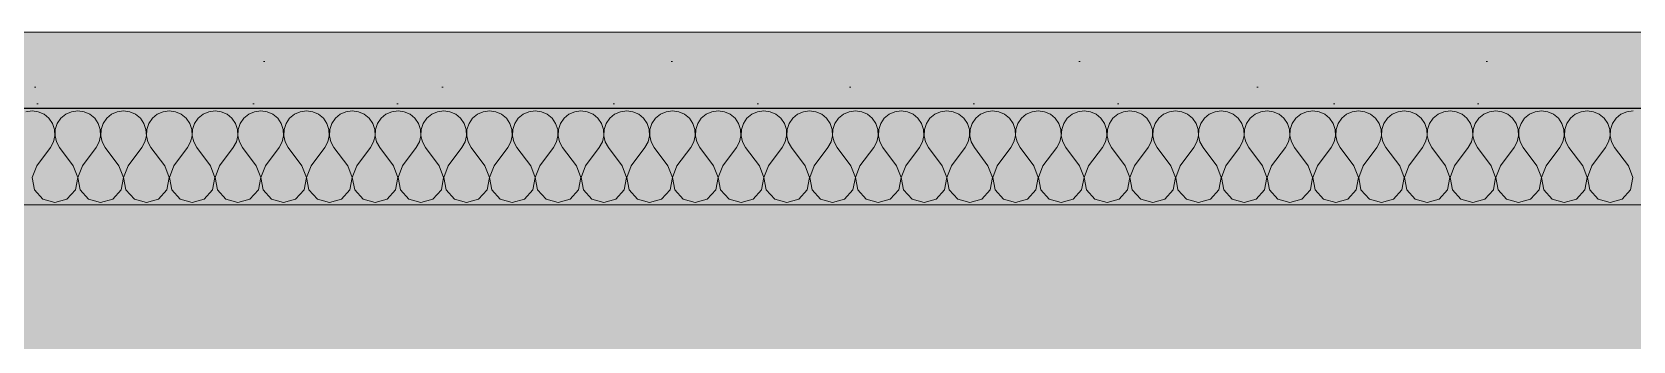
# Model space of a CAD drawing. Header units: millimetres. Extents: x -46169 to 153589, y -86316 to 18123.
# Drawn here: x 106520 to 108187, y -83241 to -82920 of the extents above; entities that cross this region are included whole.
import ezdxf

# ---------------------------------------------------------------- set-up
doc = ezdxf.new("R2010")
doc.units = ezdxf.units.MM
doc.header["$MEASUREMENT"] = 0
doc.linetypes.add('Dashed', pattern=[2822.222233, 1411.111116, -1411.111116])
doc.linetypes.add('Wipeout_Contour', pattern=[1000, 0, -1000])
for name, color, linetype, lineweight, true_color in [('0_Pen_No__105', 7, 'Continuous', 15, 0xa6a6a6), ('New_A-20-M_Floor_Slab_Pen_No__107', 7, 'Continuous', 15, 0xa6a6a6), ('New_A-20-M_Floor_Slab_Pen_No__109', 7, 'Continuous', 15, 0xa6a6a6), ('New_A-20-M_Floor_Slab_Pen_No__162', 7, 'Continuous', 0, 0xe47200)]:
    doc.layers.add(name, color=color, linetype=linetype, lineweight=lineweight, true_color=true_color)
for name, color, linetype, lineweight in [('A-95-P_Drawing_Pen_No__1', 7, 'Continuous', 13), ('A-95-P_Drawing_Pen_No__84', 8, 'Continuous', 20), ('New_A-20-M_Floor_Slab_Pen_No__1', 7, 'Continuous', 13)]:
    doc.layers.add(name, color=color, linetype=linetype, lineweight=lineweight)
doc.layers.add('New_A-20-M_Floor_Slab', color=7, linetype='Continuous')

# ---------------------------------------------------------------- blocks, each defined once
blk = doc.blocks.new('*X27', base_point=(95125.2, -82919.8))
at = {"layer": 'New_A-20-M_Floor_Slab_Pen_No__107', "linetype": 'Continuous'}
for p, q in [((106520, -83001.6), (106513.5, -83002.5)), ((106526.5, -83002.5), (106520, -83001.6)), ((106567.6, -83001.6), (106561.1, -83002.5)), ((106574.1, -83002.5), (106567.6, -83001.6)), ((106615.2, -83001.6), (106608.7, -83002.5)), ((106621.8, -83002.5), (106615.2, -83001.6)), ((106662.9, -83001.6), (106656.4, -83002.5)), ((106669.4, -83002.5), (106662.9, -83001.6)), ((106710.5, -83001.6), (106704, -83002.5)), ((106717, -83002.5), (106710.5, -83001.6)), ((106758.1, -83001.6), (106751.6, -83002.5)), ((106764.6, -83002.5), (106758.1, -83001.6)), ((106805.7, -83001.6), (106799.2, -83002.5)), ((106812.2, -83002.5), (106805.7, -83001.6)), ((106853.3, -83001.6), (106846.8, -83002.5)), ((106859.8, -83002.5), (106853.3, -83001.6)), ((106901, -83001.6), (106894.5, -83002.5)), ((106907.5, -83002.5), (106901, -83001.6)), ((106948.6, -83001.6), (106942.1, -83002.5)), ((106955.1, -83002.5), (106948.6, -83001.6)), ((106996.2, -83001.6), (106989.7, -83002.5)), ((107002.7, -83002.5), (106996.2, -83001.6)), ((107043.8, -83001.6), (107037.3, -83002.5)), ((107050.3, -83002.5), (107043.8, -83001.6)), ((107091.4, -83001.6), (107084.9, -83002.5)), ((107097.9, -83002.5), (107091.4, -83001.6)), ((107139.1, -83001.6), (107132.6, -83002.5)), ((107145.6, -83002.5), (107139.1, -83001.6)), ((107186.7, -83001.6), (107180.2, -83002.5)), ((107193.2, -83002.5), (107186.7, -83001.6)), ((107234.3, -83001.6), (107227.8, -83002.5)), ((107240.8, -83002.5), (107234.3, -83001.6)), ((107281.9, -83001.6), (107275.4, -83002.5)), ((107288.4, -83002.5), (107281.9, -83001.6)), ((107329.5, -83001.6), (107323, -83002.5)), ((107336, -83002.5), (107329.5, -83001.6)), ((107377.2, -83001.6), (107370.6, -83002.5)), ((107383.7, -83002.5), (107377.2, -83001.6)), ((107424.8, -83001.6), (107418.3, -83002.5)), ((107431.3, -83002.5), (107424.8, -83001.6)), ((107472.4, -83001.6), (107465.9, -83002.5)), ((107478.9, -83002.5), (107472.4, -83001.6)), ((107520, -83001.6), (107513.5, -83002.5)), ((107526.5, -83002.5), (107520, -83001.6)), ((107567.6, -83001.6), (107561.1, -83002.5)), ((107574.1, -83002.5), (107567.6, -83001.6)), ((107615.2, -83001.6), (107608.7, -83002.5)), ((107621.8, -83002.5), (107615.2, -83001.6)), ((107662.9, -83001.6), (107656.4, -83002.5)), ((107669.4, -83002.5), (107662.9, -83001.6)), ((107710.5, -83001.6), (107704, -83002.5)), ((107717, -83002.5), (107710.5, -83001.6)), ((107758.1, -83001.6), (107751.6, -83002.5)), ((107764.6, -83002.5), (107758.1, -83001.6)), ((107805.7, -83001.6), (107799.2, -83002.5)), ((107812.2, -83002.5), (107805.7, -83001.6)), ((107853.3, -83001.6), (107846.8, -83002.5)), ((107859.8, -83002.5), (107853.3, -83001.6)), ((107901, -83001.6), (107894.5, -83002.5)), ((107907.5, -83002.5), (107901, -83001.6)), ((107948.6, -83001.6), (107942.1, -83002.5)), ((107955.1, -83002.5), (107948.6, -83001.6)), ((107996.2, -83001.6), (107989.7, -83002.5)), ((108002.7, -83002.5), (107996.2, -83001.6)), ((108043.8, -83001.6), (108037.3, -83002.5)), ((108050.3, -83002.5), (108043.8, -83001.6)), ((108091.4, -83001.6), (108084.9, -83002.5)), ((108097.9, -83002.5), (108091.4, -83001.6)), ((108139.1, -83001.6), (108132.6, -83002.5)), ((108145.6, -83002.5), (108139.1, -83001.6)), ((108186.7, -83001.6), (108180.2, -83002.5)), ((106532.5, -83005.2), (106526.5, -83002.5)), ((106537.6, -83009.4), (106532.5, -83005.2)), ((106541.3, -83014.8), (106537.6, -83009.4)), ((106543.4, -83021), (106541.3, -83014.8)), ((106546.3, -83014.8), (106544.2, -83021)), ((106550.1, -83009.4), (106546.3, -83014.8)), ((106555.1, -83005.2), (106550.1, -83009.4)), ((106561.1, -83002.5), (106555.1, -83005.2)), ((106580.1, -83005.2), (106574.1, -83002.5)), ((106585.2, -83009.4), (106580.1, -83005.2)), ((106588.9, -83014.8), (106585.2, -83009.4)), ((106591, -83021), (106588.9, -83014.8)), ((106594, -83014.8), (106591.9, -83021)), ((106597.7, -83009.4), (106594, -83014.8)), ((106602.7, -83005.2), (106597.7, -83009.4)), ((106608.7, -83002.5), (106602.7, -83005.2)), ((106627.8, -83005.2), (106621.8, -83002.5)), ((106632.8, -83009.4), (106627.8, -83005.2)), ((106636.5, -83014.8), (106632.8, -83009.4)), ((106638.6, -83021), (106636.5, -83014.8)), ((106641.6, -83014.8), (106639.5, -83021)), ((106645.3, -83009.4), (106641.6, -83014.8)), ((106650.3, -83005.2), (106645.3, -83009.4)), ((106656.4, -83002.5), (106650.3, -83005.2)), ((106675.4, -83005.2), (106669.4, -83002.5)), ((106680.4, -83009.4), (106675.4, -83005.2)), ((106684.2, -83014.8), (106680.4, -83009.4)), ((106686.3, -83021), (106684.2, -83014.8)), ((106689.2, -83014.8), (106687.1, -83021)), ((106692.9, -83009.4), (106689.2, -83014.8)), ((106698, -83005.2), (106692.9, -83009.4)), ((106704, -83002.5), (106698, -83005.2)), ((106723, -83005.2), (106717, -83002.5)), ((106728.1, -83009.4), (106723, -83005.2)), ((106731.8, -83014.8), (106728.1, -83009.4)), ((106733.9, -83021), (106731.8, -83014.8)), ((106736.8, -83014.8), (106734.7, -83021)), ((106740.5, -83009.4), (106736.8, -83014.8)), ((106745.6, -83005.2), (106740.5, -83009.4)), ((106751.6, -83002.5), (106745.6, -83005.2)), ((106770.6, -83005.2), (106764.6, -83002.5)), ((106775.7, -83009.4), (106770.6, -83005.2)), ((106779.4, -83014.8), (106775.7, -83009.4)), ((106781.5, -83021), (106779.4, -83014.8)), ((106784.4, -83014.8), (106782.3, -83021)), ((106788.1, -83009.4), (106784.4, -83014.8)), ((106793.2, -83005.2), (106788.1, -83009.4)), ((106799.2, -83002.5), (106793.2, -83005.2)), ((106818.2, -83005.2), (106812.2, -83002.5)), ((106823.3, -83009.4), (106818.2, -83005.2)), ((106827, -83014.8), (106823.3, -83009.4)), ((106829.1, -83021), (106827, -83014.8)), ((106832, -83014.8), (106829.9, -83021)), ((106835.8, -83009.4), (106832, -83014.8)), ((106840.8, -83005.2), (106835.8, -83009.4)), ((106846.8, -83002.5), (106840.8, -83005.2)), ((106865.9, -83005.2), (106859.8, -83002.5)), ((106870.9, -83009.4), (106865.9, -83005.2)), ((106874.6, -83014.8), (106870.9, -83009.4)), ((106876.7, -83021), (106874.6, -83014.8)), ((106879.7, -83014.8), (106877.6, -83021)), ((106883.4, -83009.4), (106879.7, -83014.8)), ((106888.4, -83005.2), (106883.4, -83009.4)), ((106894.5, -83002.5), (106888.4, -83005.2)), ((106913.5, -83005.2), (106907.5, -83002.5)), ((106918.5, -83009.4), (106913.5, -83005.2)), ((106922.3, -83014.8), (106918.5, -83009.4)), ((106924.4, -83021), (106922.3, -83014.8)), ((106927.3, -83014.8), (106925.2, -83021)), ((106931, -83009.4), (106927.3, -83014.8)), ((106936.1, -83005.2), (106931, -83009.4)), ((106942.1, -83002.5), (106936.1, -83005.2)), ((106961.1, -83005.2), (106955.1, -83002.5)), ((106966.2, -83009.4), (106961.1, -83005.2)), ((106969.9, -83014.8), (106966.2, -83009.4)), ((106972, -83021), (106969.9, -83014.8)), ((106974.9, -83014.8), (106972.8, -83021)), ((106978.6, -83009.4), (106974.9, -83014.8)), ((106983.7, -83005.2), (106978.6, -83009.4)), ((106989.7, -83002.5), (106983.7, -83005.2)), ((107008.7, -83005.2), (107002.7, -83002.5)), ((107013.8, -83009.4), (107008.7, -83005.2)), ((107017.5, -83014.8), (107013.8, -83009.4)), ((107019.6, -83021), (107017.5, -83014.8)), ((107022.5, -83014.8), (107020.4, -83021)), ((107026.2, -83009.4), (107022.5, -83014.8)), ((107031.3, -83005.2), (107026.2, -83009.4)), ((107037.3, -83002.5), (107031.3, -83005.2)), ((107056.3, -83005.2), (107050.3, -83002.5)), ((107061.4, -83009.4), (107056.3, -83005.2)), ((107065.1, -83014.8), (107061.4, -83009.4)), ((107067.2, -83021), (107065.1, -83014.8)), ((107070.1, -83014.8), (107068, -83021)), ((107073.9, -83009.4), (107070.1, -83014.8)), ((107078.9, -83005.2), (107073.9, -83009.4)), ((107084.9, -83002.5), (107078.9, -83005.2)), ((107104, -83005.2), (107097.9, -83002.5)), ((107109, -83009.4), (107104, -83005.2)), ((107112.7, -83014.8), (107109, -83009.4)), ((107114.8, -83021), (107112.7, -83014.8)), ((107117.8, -83014.8), (107115.7, -83021)), ((107121.5, -83009.4), (107117.8, -83014.8)), ((107126.5, -83005.2), (107121.5, -83009.4)), ((107132.6, -83002.5), (107126.5, -83005.2)), ((107151.6, -83005.2), (107145.6, -83002.5)), ((107156.6, -83009.4), (107151.6, -83005.2)), ((107160.4, -83014.8), (107156.6, -83009.4)), ((107162.5, -83021), (107160.4, -83014.8)), ((107165.4, -83014.8), (107163.3, -83021)), ((107169.1, -83009.4), (107165.4, -83014.8)), ((107174.2, -83005.2), (107169.1, -83009.4)), ((107180.2, -83002.5), (107174.2, -83005.2)), ((107199.2, -83005.2), (107193.2, -83002.5)), ((107204.3, -83009.4), (107199.2, -83005.2)), ((107208, -83014.8), (107204.3, -83009.4)), ((107210.1, -83021), (107208, -83014.8)), ((107213, -83014.8), (107210.9, -83021)), ((107216.7, -83009.4), (107213, -83014.8)), ((107221.8, -83005.2), (107216.7, -83009.4)), ((107227.8, -83002.5), (107221.8, -83005.2)), ((107246.8, -83005.2), (107240.8, -83002.5)), ((107251.9, -83009.4), (107246.8, -83005.2)), ((107255.6, -83014.8), (107251.9, -83009.4)), ((107257.7, -83021), (107255.6, -83014.8)), ((107260.6, -83014.8), (107258.5, -83021)), ((107264.3, -83009.4), (107260.6, -83014.8)), ((107269.4, -83005.2), (107264.3, -83009.4)), ((107275.4, -83002.5), (107269.4, -83005.2)), ((107294.4, -83005.2), (107288.4, -83002.5)), ((107299.5, -83009.4), (107294.4, -83005.2)), ((107303.2, -83014.8), (107299.5, -83009.4)), ((107305.3, -83021), (107303.2, -83014.8)), ((107308.2, -83014.8), (107306.1, -83021)), ((107312, -83009.4), (107308.2, -83014.8)), ((107317, -83005.2), (107312, -83009.4)), ((107323, -83002.5), (107317, -83005.2)), ((107342.1, -83005.2), (107336, -83002.5)), ((107347.1, -83009.4), (107342.1, -83005.2)), ((107350.8, -83014.8), (107347.1, -83009.4)), ((107352.9, -83021), (107350.8, -83014.8)), ((107355.9, -83014.8), (107353.8, -83021)), ((107359.6, -83009.4), (107355.9, -83014.8)), ((107364.6, -83005.2), (107359.6, -83009.4)), ((107370.6, -83002.5), (107364.6, -83005.2)), ((107389.7, -83005.2), (107383.7, -83002.5)), ((107394.7, -83009.4), (107389.7, -83005.2)), ((107398.4, -83014.8), (107394.7, -83009.4)), ((107400.5, -83021), (107398.4, -83014.8)), ((107403.5, -83014.8), (107401.4, -83021)), ((107407.2, -83009.4), (107403.5, -83014.8)), ((107412.3, -83005.2), (107407.2, -83009.4)), ((107418.3, -83002.5), (107412.3, -83005.2)), ((107437.3, -83005.2), (107431.3, -83002.5)), ((107442.3, -83009.4), (107437.3, -83005.2)), ((107446.1, -83014.8), (107442.3, -83009.4)), ((107448.2, -83021), (107446.1, -83014.8)), ((107451.1, -83014.8), (107449, -83021)), ((107454.8, -83009.4), (107451.1, -83014.8)), ((107459.9, -83005.2), (107454.8, -83009.4)), ((107465.9, -83002.5), (107459.9, -83005.2)), ((107484.9, -83005.2), (107478.9, -83002.5)), ((107490, -83009.4), (107484.9, -83005.2)), ((107493.7, -83014.8), (107490, -83009.4)), ((107495.8, -83021), (107493.7, -83014.8)), ((107498.7, -83014.8), (107496.6, -83021)), ((107502.4, -83009.4), (107498.7, -83014.8)), ((107507.5, -83005.2), (107502.4, -83009.4)), ((107513.5, -83002.5), (107507.5, -83005.2)), ((107532.5, -83005.2), (107526.5, -83002.5)), ((107537.6, -83009.4), (107532.5, -83005.2)), ((107541.3, -83014.8), (107537.6, -83009.4)), ((107543.4, -83021), (107541.3, -83014.8)), ((107546.3, -83014.8), (107544.2, -83021)), ((107550.1, -83009.4), (107546.3, -83014.8)), ((107555.1, -83005.2), (107550.1, -83009.4)), ((107561.1, -83002.5), (107555.1, -83005.2)), ((107580.1, -83005.2), (107574.1, -83002.5)), ((107585.2, -83009.4), (107580.1, -83005.2)), ((107588.9, -83014.8), (107585.2, -83009.4)), ((107591, -83021), (107588.9, -83014.8)), ((107594, -83014.8), (107591.9, -83021)), ((107597.7, -83009.4), (107594, -83014.8)), ((107602.7, -83005.2), (107597.7, -83009.4)), ((107608.7, -83002.5), (107602.7, -83005.2)), ((107627.8, -83005.2), (107621.8, -83002.5)), ((107632.8, -83009.4), (107627.8, -83005.2)), ((107636.5, -83014.8), (107632.8, -83009.4)), ((107638.6, -83021), (107636.5, -83014.8)), ((107641.6, -83014.8), (107639.5, -83021)), ((107645.3, -83009.4), (107641.6, -83014.8)), ((107650.3, -83005.2), (107645.3, -83009.4)), ((107656.4, -83002.5), (107650.3, -83005.2)), ((107675.4, -83005.2), (107669.4, -83002.5)), ((107680.4, -83009.4), (107675.4, -83005.2)), ((107684.2, -83014.8), (107680.4, -83009.4)), ((107686.3, -83021), (107684.2, -83014.8)), ((107689.2, -83014.8), (107687.1, -83021)), ((107692.9, -83009.4), (107689.2, -83014.8)), ((107698, -83005.2), (107692.9, -83009.4)), ((107704, -83002.5), (107698, -83005.2)), ((107723, -83005.2), (107717, -83002.5)), ((107728.1, -83009.4), (107723, -83005.2)), ((107731.8, -83014.8), (107728.1, -83009.4)), ((107733.9, -83021), (107731.8, -83014.8)), ((107736.8, -83014.8), (107734.7, -83021)), ((107740.5, -83009.4), (107736.8, -83014.8)), ((107745.6, -83005.2), (107740.5, -83009.4)), ((107751.6, -83002.5), (107745.6, -83005.2)), ((107770.6, -83005.2), (107764.6, -83002.5)), ((107775.7, -83009.4), (107770.6, -83005.2)), ((107779.4, -83014.8), (107775.7, -83009.4)), ((107781.5, -83021), (107779.4, -83014.8)), ((107784.4, -83014.8), (107782.3, -83021)), ((107788.1, -83009.4), (107784.4, -83014.8)), ((107793.2, -83005.2), (107788.1, -83009.4)), ((107799.2, -83002.5), (107793.2, -83005.2)), ((107818.2, -83005.2), (107812.2, -83002.5)), ((107823.3, -83009.4), (107818.2, -83005.2)), ((107827, -83014.8), (107823.3, -83009.4)), ((107829.1, -83021), (107827, -83014.8)), ((107832, -83014.8), (107829.9, -83021)), ((107835.8, -83009.4), (107832, -83014.8)), ((107840.8, -83005.2), (107835.8, -83009.4)), ((107846.8, -83002.5), (107840.8, -83005.2)), ((107865.9, -83005.2), (107859.8, -83002.5)), ((107870.9, -83009.4), (107865.9, -83005.2)), ((107874.6, -83014.8), (107870.9, -83009.4)), ((107876.7, -83021), (107874.6, -83014.8)), ((107879.7, -83014.8), (107877.6, -83021)), ((107883.4, -83009.4), (107879.7, -83014.8)), ((107888.4, -83005.2), (107883.4, -83009.4)), ((107894.5, -83002.5), (107888.4, -83005.2)), ((107913.5, -83005.2), (107907.5, -83002.5)), ((107918.5, -83009.4), (107913.5, -83005.2)), ((107922.3, -83014.8), (107918.5, -83009.4)), ((107924.4, -83021), (107922.3, -83014.8)), ((107927.3, -83014.8), (107925.2, -83021)), ((107931, -83009.4), (107927.3, -83014.8)), ((107936.1, -83005.2), (107931, -83009.4)), ((107942.1, -83002.5), (107936.1, -83005.2)), ((107961.1, -83005.2), (107955.1, -83002.5)), ((107966.2, -83009.4), (107961.1, -83005.2)), ((107969.9, -83014.8), (107966.2, -83009.4)), ((107972, -83021), (107969.9, -83014.8)), ((107974.9, -83014.8), (107972.8, -83021)), ((107978.6, -83009.4), (107974.9, -83014.8)), ((107983.7, -83005.2), (107978.6, -83009.4)), ((107989.7, -83002.5), (107983.7, -83005.2)), ((108008.7, -83005.2), (108002.7, -83002.5)), ((108013.8, -83009.4), (108008.7, -83005.2)), ((108017.5, -83014.8), (108013.8, -83009.4)), ((108019.6, -83021), (108017.5, -83014.8)), ((108022.5, -83014.8), (108020.4, -83021)), ((108026.2, -83009.4), (108022.5, -83014.8)), ((108031.3, -83005.2), (108026.2, -83009.4)), ((108037.3, -83002.5), (108031.3, -83005.2)), ((108056.3, -83005.2), (108050.3, -83002.5)), ((108061.4, -83009.4), (108056.3, -83005.2)), ((108065.1, -83014.8), (108061.4, -83009.4)), ((108067.2, -83021), (108065.1, -83014.8)), ((108070.1, -83014.8), (108068, -83021)), ((108073.9, -83009.4), (108070.1, -83014.8)), ((108078.9, -83005.2), (108073.9, -83009.4)), ((108084.9, -83002.5), (108078.9, -83005.2)), ((108104, -83005.2), (108097.9, -83002.5)), ((108109, -83009.4), (108104, -83005.2)), ((108112.7, -83014.8), (108109, -83009.4)), ((108114.8, -83021), (108112.7, -83014.8)), ((108117.8, -83014.8), (108115.7, -83021)), ((108121.5, -83009.4), (108117.8, -83014.8)), ((108126.5, -83005.2), (108121.5, -83009.4)), ((108132.6, -83002.5), (108126.5, -83005.2)), ((108151.6, -83005.2), (108145.6, -83002.5)), ((108156.6, -83009.4), (108151.6, -83005.2)), ((108160.4, -83014.8), (108156.6, -83009.4)), ((108162.5, -83021), (108160.4, -83014.8)), ((108165.4, -83014.8), (108163.3, -83021)), ((108169.1, -83009.4), (108165.4, -83014.8)), ((108174.2, -83005.2), (108169.1, -83009.4)), ((108180.2, -83002.5), (108174.2, -83005.2)), ((106539.1, -83039.7), (106542.2, -83034)), ((106542.2, -83034), (106543.7, -83027.6)), ((106543.7, -83027.6), (106543.4, -83021)), ((106544.2, -83021), (106543.9, -83027.6)), ((106543.9, -83027.6), (106545.4, -83034)), ((106545.4, -83034), (106548.6, -83039.7)), ((106586.7, -83039.7), (106589.9, -83034)), ((106589.9, -83034), (106591.3, -83027.6)), ((106591.3, -83027.6), (106591, -83021)), ((106591.9, -83021), (106591.5, -83027.6)), ((106591.5, -83027.6), (106593, -83034)), ((106593, -83034), (106596.2, -83039.7)), ((106634.3, -83039.7), (106637.5, -83034)), ((106637.5, -83034), (106639, -83027.6)), ((106639, -83027.6), (106638.6, -83021)), ((106639.5, -83021), (106639.2, -83027.6)), ((106639.2, -83027.6), (106640.6, -83034)), ((106640.6, -83034), (106643.8, -83039.7)), ((106681.9, -83039.7), (106685.1, -83034)), ((106685.1, -83034), (106686.6, -83027.6)), ((106686.6, -83027.6), (106686.3, -83021)), ((106687.1, -83021), (106686.8, -83027.6)), ((106686.8, -83027.6), (106688.3, -83034)), ((106688.3, -83034), (106691.4, -83039.7)), ((106729.5, -83039.7), (106732.7, -83034)), ((106732.7, -83034), (106734.2, -83027.6)), ((106734.2, -83027.6), (106733.9, -83021)), ((106734.7, -83021), (106734.4, -83027.6)), ((106734.4, -83027.6), (106735.9, -83034)), ((106735.9, -83034), (106739.1, -83039.7)), ((106777.2, -83039.7), (106780.3, -83034)), ((106780.3, -83034), (106781.8, -83027.6)), ((106781.8, -83027.6), (106781.5, -83021)), ((106782.3, -83021), (106782, -83027.6)), ((106782, -83027.6), (106783.5, -83034)), ((106783.5, -83034), (106786.7, -83039.7)), ((106824.8, -83039.7), (106827.9, -83034)), ((106827.9, -83034), (106829.4, -83027.6)), ((106829.4, -83027.6), (106829.1, -83021)), ((106829.9, -83021), (106829.6, -83027.6)), ((106829.6, -83027.6), (106831.1, -83034)), ((106831.1, -83034), (106834.3, -83039.7)), ((106872.4, -83039.7), (106875.6, -83034)), ((106875.6, -83034), (106877.1, -83027.6)), ((106877.1, -83027.6), (106876.7, -83021)), ((106877.6, -83021), (106877.2, -83027.6)), ((106877.2, -83027.6), (106878.7, -83034)), ((106878.7, -83034), (106881.9, -83039.7)), ((106920, -83039.7), (106923.2, -83034)), ((106923.2, -83034), (106924.7, -83027.6)), ((106924.7, -83027.6), (106924.4, -83021)), ((106925.2, -83021), (106924.9, -83027.6)), ((106924.9, -83027.6), (106926.4, -83034)), ((106926.4, -83034), (106929.5, -83039.7)), ((106967.6, -83039.7), (106970.8, -83034)), ((106970.8, -83034), (106972.3, -83027.6)), ((106972.3, -83027.6), (106972, -83021)), ((106972.8, -83021), (106972.5, -83027.6)), ((106972.5, -83027.6), (106974, -83034)), ((106974, -83034), (106977.2, -83039.7)), ((107015.2, -83039.7), (107018.4, -83034)), ((107018.4, -83034), (107019.9, -83027.6)), ((107019.9, -83027.6), (107019.6, -83021)), ((107020.4, -83021), (107020.1, -83027.6)), ((107020.1, -83027.6), (107021.6, -83034)), ((107021.6, -83034), (107024.8, -83039.7)), ((107062.9, -83039.7), (107066, -83034)), ((107066, -83034), (107067.5, -83027.6)), ((107067.5, -83027.6), (107067.2, -83021)), ((107068, -83021), (107067.7, -83027.6)), ((107067.7, -83027.6), (107069.2, -83034)), ((107069.2, -83034), (107072.4, -83039.7)), ((107110.5, -83039.7), (107113.7, -83034)), ((107113.7, -83034), (107115.2, -83027.6)), ((107115.2, -83027.6), (107114.8, -83021)), ((107115.7, -83021), (107115.3, -83027.6)), ((107115.3, -83027.6), (107116.8, -83034)), ((107116.8, -83034), (107120, -83039.7)), ((107158.1, -83039.7), (107161.3, -83034)), ((107161.3, -83034), (107162.8, -83027.6)), ((107162.8, -83027.6), (107162.5, -83021)), ((107163.3, -83021), (107163, -83027.6)), ((107163, -83027.6), (107164.4, -83034)), ((107164.4, -83034), (107167.6, -83039.7)), ((107205.7, -83039.7), (107208.9, -83034)), ((107208.9, -83034), (107210.4, -83027.6)), ((107210.4, -83027.6), (107210.1, -83021)), ((107210.9, -83021), (107210.6, -83027.6)), ((107210.6, -83027.6), (107212.1, -83034)), ((107212.1, -83034), (107215.2, -83039.7)), ((107253.3, -83039.7), (107256.5, -83034)), ((107256.5, -83034), (107258, -83027.6)), ((107258, -83027.6), (107257.7, -83021)), ((107258.5, -83021), (107258.2, -83027.6)), ((107258.2, -83027.6), (107259.7, -83034)), ((107259.7, -83034), (107262.9, -83039.7)), ((107301, -83039.7), (107304.1, -83034)), ((107304.1, -83034), (107305.6, -83027.6)), ((107305.6, -83027.6), (107305.3, -83021)), ((107306.1, -83021), (107305.8, -83027.6)), ((107305.8, -83027.6), (107307.3, -83034)), ((107307.3, -83034), (107310.5, -83039.7)), ((107348.6, -83039.7), (107351.8, -83034)), ((107351.8, -83034), (107353.2, -83027.6)), ((107353.2, -83027.6), (107352.9, -83021)), ((107353.8, -83021), (107353.4, -83027.6)), ((107353.4, -83027.6), (107354.9, -83034)), ((107354.9, -83034), (107358.1, -83039.7)), ((107396.2, -83039.7), (107399.4, -83034)), ((107399.4, -83034), (107400.9, -83027.6)), ((107400.9, -83027.6), (107400.5, -83021)), ((107401.4, -83021), (107401.1, -83027.6)), ((107401.1, -83027.6), (107402.5, -83034)), ((107402.5, -83034), (107405.7, -83039.7)), ((107443.8, -83039.7), (107447, -83034)), ((107447, -83034), (107448.5, -83027.6)), ((107448.5, -83027.6), (107448.2, -83021)), ((107449, -83021), (107448.7, -83027.6)), ((107448.7, -83027.6), (107450.2, -83034)), ((107450.2, -83034), (107453.3, -83039.7)), ((107491.4, -83039.7), (107494.6, -83034)), ((107494.6, -83034), (107496.1, -83027.6)), ((107496.1, -83027.6), (107495.8, -83021)), ((107496.6, -83021), (107496.3, -83027.6)), ((107496.3, -83027.6), (107497.8, -83034)), ((107497.8, -83034), (107501, -83039.7)), ((107539.1, -83039.7), (107542.2, -83034)), ((107542.2, -83034), (107543.7, -83027.6)), ((107543.7, -83027.6), (107543.4, -83021)), ((107544.2, -83021), (107543.9, -83027.6)), ((107543.9, -83027.6), (107545.4, -83034)), ((107545.4, -83034), (107548.6, -83039.7)), ((107586.7, -83039.7), (107589.9, -83034)), ((107589.9, -83034), (107591.3, -83027.6)), ((107591.3, -83027.6), (107591, -83021)), ((107591.9, -83021), (107591.5, -83027.6)), ((107591.5, -83027.6), (107593, -83034)), ((107593, -83034), (107596.2, -83039.7)), ((107634.3, -83039.7), (107637.5, -83034)), ((107637.5, -83034), (107639, -83027.6)), ((107639, -83027.6), (107638.6, -83021)), ((107639.5, -83021), (107639.2, -83027.6)), ((107639.2, -83027.6), (107640.6, -83034)), ((107640.6, -83034), (107643.8, -83039.7)), ((107681.9, -83039.7), (107685.1, -83034)), ((107685.1, -83034), (107686.6, -83027.6)), ((107686.6, -83027.6), (107686.3, -83021)), ((107687.1, -83021), (107686.8, -83027.6)), ((107686.8, -83027.6), (107688.3, -83034)), ((107688.3, -83034), (107691.4, -83039.7)), ((107729.5, -83039.7), (107732.7, -83034)), ((107732.7, -83034), (107734.2, -83027.6)), ((107734.2, -83027.6), (107733.9, -83021)), ((107734.7, -83021), (107734.4, -83027.6)), ((107734.4, -83027.6), (107735.9, -83034)), ((107735.9, -83034), (107739.1, -83039.7)), ((107777.2, -83039.7), (107780.3, -83034)), ((107780.3, -83034), (107781.8, -83027.6)), ((107781.8, -83027.6), (107781.5, -83021)), ((107782.3, -83021), (107782, -83027.6)), ((107782, -83027.6), (107783.5, -83034)), ((107783.5, -83034), (107786.7, -83039.7)), ((107824.8, -83039.7), (107827.9, -83034)), ((107827.9, -83034), (107829.4, -83027.6)), ((107829.4, -83027.6), (107829.1, -83021)), ((107829.9, -83021), (107829.6, -83027.6)), ((107829.6, -83027.6), (107831.1, -83034)), ((107831.1, -83034), (107834.3, -83039.7)), ((107872.4, -83039.7), (107875.6, -83034)), ((107875.6, -83034), (107877.1, -83027.6)), ((107877.1, -83027.6), (107876.7, -83021)), ((107877.6, -83021), (107877.2, -83027.6)), ((107877.2, -83027.6), (107878.7, -83034)), ((107878.7, -83034), (107881.9, -83039.7)), ((107920, -83039.7), (107923.2, -83034)), ((107923.2, -83034), (107924.7, -83027.6)), ((107924.7, -83027.6), (107924.4, -83021)), ((107925.2, -83021), (107924.9, -83027.6)), ((107924.9, -83027.6), (107926.4, -83034)), ((107926.4, -83034), (107929.5, -83039.7)), ((107967.6, -83039.7), (107970.8, -83034)), ((107970.8, -83034), (107972.3, -83027.6)), ((107972.3, -83027.6), (107972, -83021)), ((107972.8, -83021), (107972.5, -83027.6)), ((107972.5, -83027.6), (107974, -83034)), ((107974, -83034), (107977.2, -83039.7)), ((108015.2, -83039.7), (108018.4, -83034)), ((108018.4, -83034), (108019.9, -83027.6)), ((108019.9, -83027.6), (108019.6, -83021)), ((108020.4, -83021), (108020.1, -83027.6)), ((108020.1, -83027.6), (108021.6, -83034)), ((108021.6, -83034), (108024.8, -83039.7)), ((108062.9, -83039.7), (108066, -83034)), ((108066, -83034), (108067.5, -83027.6)), ((108067.5, -83027.6), (108067.2, -83021)), ((108068, -83021), (108067.7, -83027.6)), ((108067.7, -83027.6), (108069.2, -83034)), ((108069.2, -83034), (108072.4, -83039.7)), ((108110.5, -83039.7), (108113.7, -83034)), ((108113.7, -83034), (108115.2, -83027.6)), ((108115.2, -83027.6), (108114.8, -83021)), ((108115.7, -83021), (108115.3, -83027.6)), ((108115.3, -83027.6), (108116.8, -83034)), ((108116.8, -83034), (108120, -83039.7)), ((108158.1, -83039.7), (108161.3, -83034)), ((108161.3, -83034), (108162.8, -83027.6)), ((108162.8, -83027.6), (108162.5, -83021)), ((108163.3, -83021), (108163, -83027.6)), ((108163, -83027.6), (108164.4, -83034)), ((108164.4, -83034), (108167.6, -83039.7)), ((106524.8, -83058.8), (106539.1, -83039.7)), ((106562.9, -83058.8), (106548.6, -83039.7)), ((106572.4, -83058.8), (106586.7, -83039.7)), ((106610.5, -83058.8), (106596.2, -83039.7)), ((106620, -83058.8), (106634.3, -83039.7)), ((106658.1, -83058.8), (106643.8, -83039.7)), ((106667.6, -83058.8), (106681.9, -83039.7)), ((106705.7, -83058.8), (106691.4, -83039.7)), ((106715.2, -83058.8), (106729.5, -83039.7)), ((106753.3, -83058.8), (106739.1, -83039.7)), ((106762.9, -83058.8), (106777.2, -83039.7)), ((106801, -83058.8), (106786.7, -83039.7)), ((106810.5, -83058.8), (106824.8, -83039.7)), ((106848.6, -83058.8), (106834.3, -83039.7)), ((106858.1, -83058.8), (106872.4, -83039.7)), ((106896.2, -83058.8), (106881.9, -83039.7)), ((106905.7, -83058.8), (106920, -83039.7)), ((106943.8, -83058.8), (106929.5, -83039.7)), ((106953.3, -83058.8), (106967.6, -83039.7)), ((106991.4, -83058.8), (106977.2, -83039.7)), ((107001, -83058.8), (107015.2, -83039.7)), ((107039.1, -83058.8), (107024.8, -83039.7)), ((107048.6, -83058.8), (107062.9, -83039.7)), ((107086.7, -83058.8), (107072.4, -83039.7)), ((107096.2, -83058.8), (107110.5, -83039.7)), ((107134.3, -83058.8), (107120, -83039.7)), ((107143.8, -83058.8), (107158.1, -83039.7)), ((107181.9, -83058.8), (107167.6, -83039.7)), ((107191.4, -83058.8), (107205.7, -83039.7)), ((107229.5, -83058.8), (107215.2, -83039.7)), ((107239.1, -83058.8), (107253.3, -83039.7)), ((107277.2, -83058.8), (107262.9, -83039.7)), ((107286.7, -83058.8), (107301, -83039.7)), ((107324.8, -83058.8), (107310.5, -83039.7)), ((107334.3, -83058.8), (107348.6, -83039.7)), ((107372.4, -83058.8), (107358.1, -83039.7)), ((107381.9, -83058.8), (107396.2, -83039.7)), ((107420, -83058.8), (107405.7, -83039.7)), ((107429.5, -83058.8), (107443.8, -83039.7)), ((107467.6, -83058.8), (107453.3, -83039.7)), ((107477.2, -83058.8), (107491.4, -83039.7)), ((107515.2, -83058.8), (107501, -83039.7)), ((107524.8, -83058.8), (107539.1, -83039.7)), ((107562.9, -83058.8), (107548.6, -83039.7)), ((107572.4, -83058.8), (107586.7, -83039.7)), ((107610.5, -83058.8), (107596.2, -83039.7)), ((107620, -83058.8), (107634.3, -83039.7)), ((107658.1, -83058.8), (107643.8, -83039.7)), ((107667.6, -83058.8), (107681.9, -83039.7)), ((107705.7, -83058.8), (107691.4, -83039.7)), ((107715.2, -83058.8), (107729.5, -83039.7)), ((107753.3, -83058.8), (107739.1, -83039.7)), ((107762.9, -83058.8), (107777.2, -83039.7)), ((107801, -83058.8), (107786.7, -83039.7)), ((107810.5, -83058.8), (107824.8, -83039.7)), ((107848.6, -83058.8), (107834.3, -83039.7)), ((107858.1, -83058.8), (107872.4, -83039.7)), ((107896.2, -83058.8), (107881.9, -83039.7)), ((107905.7, -83058.8), (107920, -83039.7)), ((107943.8, -83058.8), (107929.5, -83039.7)), ((107953.3, -83058.8), (107967.6, -83039.7)), ((107991.4, -83058.8), (107977.2, -83039.7)), ((108001, -83058.8), (108015.2, -83039.7)), ((108039.1, -83058.8), (108024.8, -83039.7)), ((108048.6, -83058.8), (108062.9, -83039.7)), ((108086.7, -83058.8), (108072.4, -83039.7)), ((108096.2, -83058.8), (108110.5, -83039.7)), ((108134.3, -83058.8), (108120, -83039.7)), ((108143.8, -83058.8), (108158.1, -83039.7)), ((108181.9, -83058.8), (108167.6, -83039.7)), ((106524.8, -83058.8), (106520.1, -83070.9)), ((106567.5, -83070.9), (106562.9, -83058.8)), ((106572.4, -83058.8), (106567.7, -83070.9)), ((106615.2, -83070.9), (106610.5, -83058.8)), ((106620, -83058.8), (106615.3, -83070.9)), ((106662.8, -83070.9), (106658.1, -83058.8)), ((106667.6, -83058.8), (106663, -83070.9)), ((106710.4, -83070.9), (106705.7, -83058.8)), ((106715.2, -83058.8), (106710.6, -83070.9)), ((106758, -83070.9), (106753.3, -83058.8)), ((106762.9, -83058.8), (106758.2, -83070.9)), ((106805.6, -83070.9), (106801, -83058.8)), ((106810.5, -83058.8), (106805.8, -83070.9)), ((106853.2, -83070.9), (106848.6, -83058.8)), ((106858.1, -83058.8), (106853.4, -83070.9)), ((106900.9, -83070.9), (106896.2, -83058.8)), ((106905.7, -83058.8), (106901.1, -83070.9)), ((106948.5, -83070.9), (106943.8, -83058.8)), ((106953.3, -83058.8), (106948.7, -83070.9)), ((106996.1, -83070.9), (106991.4, -83058.8)), ((107001, -83058.8), (106996.3, -83070.9)), ((107043.7, -83070.9), (107039.1, -83058.8)), ((107048.6, -83058.8), (107043.9, -83070.9)), ((107091.3, -83070.9), (107086.7, -83058.8)), ((107096.2, -83058.8), (107091.5, -83070.9)), ((107139, -83070.9), (107134.3, -83058.8)), ((107143.8, -83058.8), (107139.2, -83070.9)), ((107186.6, -83070.9), (107181.9, -83058.8)), ((107191.4, -83058.8), (107186.8, -83070.9)), ((107234.2, -83070.9), (107229.5, -83058.8)), ((107239.1, -83058.8), (107234.4, -83070.9)), ((107281.8, -83070.9), (107277.2, -83058.8)), ((107286.7, -83058.8), (107282, -83070.9)), ((107329.4, -83070.9), (107324.8, -83058.8)), ((107334.3, -83058.8), (107329.6, -83070.9)), ((107377.1, -83070.9), (107372.4, -83058.8)), ((107381.9, -83058.8), (107377.2, -83070.9)), ((107424.7, -83070.9), (107420, -83058.8)), ((107429.5, -83058.8), (107424.9, -83070.9)), ((107472.3, -83070.9), (107467.6, -83058.8)), ((107477.2, -83058.8), (107472.5, -83070.9)), ((107519.9, -83070.9), (107515.2, -83058.8)), ((107524.8, -83058.8), (107520.1, -83070.9)), ((107567.5, -83070.9), (107562.9, -83058.8)), ((107572.4, -83058.8), (107567.7, -83070.9)), ((107615.2, -83070.9), (107610.5, -83058.8)), ((107620, -83058.8), (107615.3, -83070.9)), ((107662.8, -83070.9), (107658.1, -83058.8)), ((107667.6, -83058.8), (107663, -83070.9)), ((107710.4, -83070.9), (107705.7, -83058.8)), ((107715.2, -83058.8), (107710.6, -83070.9)), ((107758, -83070.9), (107753.3, -83058.8)), ((107762.9, -83058.8), (107758.2, -83070.9)), ((107805.6, -83070.9), (107801, -83058.8)), ((107810.5, -83058.8), (107805.8, -83070.9)), ((107853.2, -83070.9), (107848.6, -83058.8)), ((107858.1, -83058.8), (107853.4, -83070.9)), ((107900.9, -83070.9), (107896.2, -83058.8)), ((107905.7, -83058.8), (107901.1, -83070.9)), ((107948.5, -83070.9), (107943.8, -83058.8)), ((107953.3, -83058.8), (107948.7, -83070.9)), ((107996.1, -83070.9), (107991.4, -83058.8)), ((108001, -83058.8), (107996.3, -83070.9)), ((108043.7, -83070.9), (108039.1, -83058.8)), ((108048.6, -83058.8), (108043.9, -83070.9)), ((108091.3, -83070.9), (108086.7, -83058.8)), ((108096.2, -83058.8), (108091.5, -83070.9)), ((108139, -83070.9), (108134.3, -83058.8)), ((108143.8, -83058.8), (108139.2, -83070.9)), ((108186.6, -83070.9), (108181.9, -83058.8)), ((106520.1, -83070.9), (106522.5, -83083.7)), ((106522.5, -83083.7), (106531.3, -83093.3)), ((106556.3, -83093.3), (106565.1, -83083.7)), ((106565.1, -83083.7), (106567.5, -83070.9)), ((106567.7, -83070.9), (106570.1, -83083.7)), ((106570.1, -83083.7), (106578.9, -83093.3)), ((106604, -83093.3), (106612.7, -83083.7)), ((106612.7, -83083.7), (106615.2, -83070.9)), ((106615.3, -83070.9), (106617.8, -83083.7)), ((106617.8, -83083.7), (106626.5, -83093.3)), ((106651.6, -83093.3), (106660.4, -83083.7)), ((106660.4, -83083.7), (106662.8, -83070.9)), ((106663, -83070.9), (106665.4, -83083.7)), ((106665.4, -83083.7), (106674.2, -83093.3)), ((106699.2, -83093.3), (106708, -83083.7)), ((106708, -83083.7), (106710.4, -83070.9)), ((106710.6, -83070.9), (106713, -83083.7)), ((106713, -83083.7), (106721.8, -83093.3)), ((106746.8, -83093.3), (106755.6, -83083.7)), ((106755.6, -83083.7), (106758, -83070.9)), ((106758.2, -83070.9), (106760.6, -83083.7)), ((106760.6, -83083.7), (106769.4, -83093.3)), ((106794.4, -83093.3), (106803.2, -83083.7)), ((106803.2, -83083.7), (106805.6, -83070.9)), ((106805.8, -83070.9), (106808.2, -83083.7)), ((106808.2, -83083.7), (106817, -83093.3)), ((106842.1, -83093.3), (106850.8, -83083.7)), ((106850.8, -83083.7), (106853.2, -83070.9)), ((106853.4, -83070.9), (106855.9, -83083.7)), ((106855.9, -83083.7), (106864.6, -83093.3)), ((106889.7, -83093.3), (106898.4, -83083.7)), ((106898.4, -83083.7), (106900.9, -83070.9)), ((106901.1, -83070.9), (106903.5, -83083.7)), ((106903.5, -83083.7), (106912.3, -83093.3)), ((106937.3, -83093.3), (106946.1, -83083.7)), ((106946.1, -83083.7), (106948.5, -83070.9)), ((106948.7, -83070.9), (106951.1, -83083.7)), ((106951.1, -83083.7), (106959.9, -83093.3)), ((106984.9, -83093.3), (106993.7, -83083.7)), ((106993.7, -83083.7), (106996.1, -83070.9)), ((106996.3, -83070.9), (106998.7, -83083.7)), ((106998.7, -83083.7), (107007.5, -83093.3)), ((107032.5, -83093.3), (107041.3, -83083.7)), ((107041.3, -83083.7), (107043.7, -83070.9)), ((107043.9, -83070.9), (107046.3, -83083.7)), ((107046.3, -83083.7), (107055.1, -83093.3)), ((107080.1, -83093.3), (107088.9, -83083.7)), ((107088.9, -83083.7), (107091.3, -83070.9)), ((107091.5, -83070.9), (107094, -83083.7)), ((107094, -83083.7), (107102.7, -83093.3)), ((107127.8, -83093.3), (107136.5, -83083.7)), ((107136.5, -83083.7), (107139, -83070.9)), ((107139.2, -83070.9), (107141.6, -83083.7)), ((107141.6, -83083.7), (107150.3, -83093.3)), ((107175.4, -83093.3), (107184.2, -83083.7)), ((107184.2, -83083.7), (107186.6, -83070.9)), ((107186.8, -83070.9), (107189.2, -83083.7)), ((107189.2, -83083.7), (107198, -83093.3)), ((107223, -83093.3), (107231.8, -83083.7)), ((107231.8, -83083.7), (107234.2, -83070.9)), ((107234.4, -83070.9), (107236.8, -83083.7)), ((107236.8, -83083.7), (107245.6, -83093.3)), ((107270.6, -83093.3), (107279.4, -83083.7)), ((107279.4, -83083.7), (107281.8, -83070.9)), ((107282, -83070.9), (107284.4, -83083.7)), ((107284.4, -83083.7), (107293.2, -83093.3)), ((107318.2, -83093.3), (107327, -83083.7)), ((107327, -83083.7), (107329.4, -83070.9)), ((107329.6, -83070.9), (107332, -83083.7)), ((107332, -83083.7), (107340.8, -83093.3)), ((107365.9, -83093.3), (107374.6, -83083.7)), ((107374.6, -83083.7), (107377.1, -83070.9)), ((107377.2, -83070.9), (107379.7, -83083.7)), ((107379.7, -83083.7), (107388.4, -83093.3)), ((107413.5, -83093.3), (107422.3, -83083.7)), ((107422.3, -83083.7), (107424.7, -83070.9)), ((107424.9, -83070.9), (107427.3, -83083.7)), ((107427.3, -83083.7), (107436.1, -83093.3)), ((107461.1, -83093.3), (107469.9, -83083.7)), ((107469.9, -83083.7), (107472.3, -83070.9)), ((107472.5, -83070.9), (107474.9, -83083.7)), ((107474.9, -83083.7), (107483.7, -83093.3)), ((107508.7, -83093.3), (107517.5, -83083.7)), ((107517.5, -83083.7), (107519.9, -83070.9)), ((107520.1, -83070.9), (107522.5, -83083.7)), ((107522.5, -83083.7), (107531.3, -83093.3)), ((107556.3, -83093.3), (107565.1, -83083.7)), ((107565.1, -83083.7), (107567.5, -83070.9)), ((107567.7, -83070.9), (107570.1, -83083.7)), ((107570.1, -83083.7), (107578.9, -83093.3)), ((107604, -83093.3), (107612.7, -83083.7)), ((107612.7, -83083.7), (107615.2, -83070.9)), ((107615.3, -83070.9), (107617.8, -83083.7)), ((107617.8, -83083.7), (107626.5, -83093.3)), ((107651.6, -83093.3), (107660.4, -83083.7)), ((107660.4, -83083.7), (107662.8, -83070.9)), ((107663, -83070.9), (107665.4, -83083.7)), ((107665.4, -83083.7), (107674.2, -83093.3)), ((107699.2, -83093.3), (107708, -83083.7)), ((107708, -83083.7), (107710.4, -83070.9)), ((107710.6, -83070.9), (107713, -83083.7)), ((107713, -83083.7), (107721.8, -83093.3)), ((107746.8, -83093.3), (107755.6, -83083.7)), ((107755.6, -83083.7), (107758, -83070.9)), ((107758.2, -83070.9), (107760.6, -83083.7)), ((107760.6, -83083.7), (107769.4, -83093.3)), ((107794.4, -83093.3), (107803.2, -83083.7)), ((107803.2, -83083.7), (107805.6, -83070.9)), ((107805.8, -83070.9), (107808.2, -83083.7)), ((107808.2, -83083.7), (107817, -83093.3)), ((107842.1, -83093.3), (107850.8, -83083.7)), ((107850.8, -83083.7), (107853.2, -83070.9)), ((107853.4, -83070.9), (107855.9, -83083.7)), ((107855.9, -83083.7), (107864.6, -83093.3)), ((107889.7, -83093.3), (107898.4, -83083.7)), ((107898.4, -83083.7), (107900.9, -83070.9)), ((107901.1, -83070.9), (107903.5, -83083.7)), ((107903.5, -83083.7), (107912.3, -83093.3)), ((107937.3, -83093.3), (107946.1, -83083.7)), ((107946.1, -83083.7), (107948.5, -83070.9)), ((107948.7, -83070.9), (107951.1, -83083.7)), ((107951.1, -83083.7), (107959.9, -83093.3)), ((107984.9, -83093.3), (107993.7, -83083.7)), ((107993.7, -83083.7), (107996.1, -83070.9)), ((107996.3, -83070.9), (107998.7, -83083.7)), ((107998.7, -83083.7), (108007.5, -83093.3)), ((108032.5, -83093.3), (108041.3, -83083.7)), ((108041.3, -83083.7), (108043.7, -83070.9)), ((108043.9, -83070.9), (108046.3, -83083.7)), ((108046.3, -83083.7), (108055.1, -83093.3)), ((108080.1, -83093.3), (108088.9, -83083.7)), ((108088.9, -83083.7), (108091.3, -83070.9)), ((108091.5, -83070.9), (108094, -83083.7)), ((108094, -83083.7), (108102.7, -83093.3)), ((108127.8, -83093.3), (108136.5, -83083.7)), ((108136.5, -83083.7), (108139, -83070.9)), ((108139.2, -83070.9), (108141.6, -83083.7)), ((108141.6, -83083.7), (108150.3, -83093.3)), ((108175.4, -83093.3), (108184.2, -83083.7)), ((108184.2, -83083.7), (108186.6, -83070.9)), ((106531.3, -83093.3), (106543.8, -83096.9)), ((106543.8, -83096.9), (106556.3, -83093.3)), ((106578.9, -83093.3), (106591.4, -83096.9)), ((106591.4, -83096.9), (106604, -83093.3)), ((106626.5, -83093.3), (106639.1, -83096.9)), ((106639.1, -83096.9), (106651.6, -83093.3)), ((106674.2, -83093.3), (106686.7, -83096.9)), ((106686.7, -83096.9), (106699.2, -83093.3)), ((106721.8, -83093.3), (106734.3, -83096.9)), ((106734.3, -83096.9), (106746.8, -83093.3)), ((106769.4, -83093.3), (106781.9, -83096.9)), ((106781.9, -83096.9), (106794.4, -83093.3)), ((106817, -83093.3), (106829.5, -83096.9)), ((106829.5, -83096.9), (106842.1, -83093.3)), ((106864.6, -83093.3), (106877.2, -83096.9)), ((106877.2, -83096.9), (106889.7, -83093.3)), ((106912.3, -83093.3), (106924.8, -83096.9)), ((106924.8, -83096.9), (106937.3, -83093.3)), ((106959.9, -83093.3), (106972.4, -83096.9)), ((106972.4, -83096.9), (106984.9, -83093.3)), ((107007.5, -83093.3), (107020, -83096.9)), ((107020, -83096.9), (107032.5, -83093.3)), ((107055.1, -83093.3), (107067.6, -83096.9)), ((107067.6, -83096.9), (107080.1, -83093.3)), ((107102.7, -83093.3), (107115.2, -83096.9)), ((107115.2, -83096.9), (107127.8, -83093.3)), ((107150.3, -83093.3), (107162.9, -83096.9)), ((107162.9, -83096.9), (107175.4, -83093.3)), ((107198, -83093.3), (107210.5, -83096.9)), ((107210.5, -83096.9), (107223, -83093.3)), ((107245.6, -83093.3), (107258.1, -83096.9)), ((107258.1, -83096.9), (107270.6, -83093.3)), ((107293.2, -83093.3), (107305.7, -83096.9)), ((107305.7, -83096.9), (107318.2, -83093.3)), ((107340.8, -83093.3), (107353.3, -83096.9)), ((107353.3, -83096.9), (107365.9, -83093.3)), ((107388.4, -83093.3), (107401, -83096.9)), ((107401, -83096.9), (107413.5, -83093.3)), ((107436.1, -83093.3), (107448.6, -83096.9)), ((107448.6, -83096.9), (107461.1, -83093.3)), ((107483.7, -83093.3), (107496.2, -83096.9)), ((107496.2, -83096.9), (107508.7, -83093.3)), ((107531.3, -83093.3), (107543.8, -83096.9)), ((107543.8, -83096.9), (107556.3, -83093.3)), ((107578.9, -83093.3), (107591.4, -83096.9)), ((107591.4, -83096.9), (107604, -83093.3)), ((107626.5, -83093.3), (107639.1, -83096.9)), ((107639.1, -83096.9), (107651.6, -83093.3)), ((107674.2, -83093.3), (107686.7, -83096.9)), ((107686.7, -83096.9), (107699.2, -83093.3)), ((107721.8, -83093.3), (107734.3, -83096.9)), ((107734.3, -83096.9), (107746.8, -83093.3)), ((107769.4, -83093.3), (107781.9, -83096.9)), ((107781.9, -83096.9), (107794.4, -83093.3)), ((107817, -83093.3), (107829.5, -83096.9)), ((107829.5, -83096.9), (107842.1, -83093.3)), ((107864.6, -83093.3), (107877.2, -83096.9)), ((107877.2, -83096.9), (107889.7, -83093.3)), ((107912.3, -83093.3), (107924.8, -83096.9)), ((107924.8, -83096.9), (107937.3, -83093.3)), ((107959.9, -83093.3), (107972.4, -83096.9)), ((107972.4, -83096.9), (107984.9, -83093.3)), ((108007.5, -83093.3), (108020, -83096.9)), ((108020, -83096.9), (108032.5, -83093.3)), ((108055.1, -83093.3), (108067.6, -83096.9)), ((108067.6, -83096.9), (108080.1, -83093.3)), ((108102.7, -83093.3), (108115.2, -83096.9)), ((108115.2, -83096.9), (108127.8, -83093.3)), ((108150.3, -83093.3), (108162.9, -83096.9)), ((108162.9, -83096.9), (108175.4, -83093.3))]:
    blk.add_line(p, q, dxfattribs=at)
blk = doc.blocks.new('Section Elem_7_1', base_point=(95125.2, -82919.8))
at = {"color": 254, "linetype": 'Wipeout_Contour', "lineweight": 0, "ltscale": 547079.825665}
blk.add_wipeout([(112431.4, -82998.8), (112431.4, -82919.8), (104996.2, -82919.8), (104996.2, -82998.8)], dxfattribs=at).dxf.layer = 'New_A-20-M_Floor_Slab'
at = {"layer": 'New_A-20-M_Floor_Slab_Pen_No__109', "linetype": 'Continuous'}
h = blk.add_hatch(dxfattribs=at)
h.set_pattern_fill('Lightweight_Concrete_0001', color=256, style=0, pattern_type=2)
h.set_pattern_definition([(0, (95125.2, -82919.76), (0, 779.423), [48.75, -401.25]), (0, (95350.2, -82530.04), (0, 779.423), [48.75, -401.25]), (60, (95125.2, -82919.76), (-675, 389.71), [48.75, -401.25]), (60, (95575.2, -82919.76), (-675, 389.71), [48.75, -401.25]), (120, (95173.9, -82919.76), (675, 389.71), [48.75, -401.25]), (120, (95623.9, -82919.76), (675, 389.71), [48.75, -401.25]), (0, (95125.18, -82844.76), (0, 150), [0, -150, 0, -225]), (45, (95200.18, -82844.76), (-106.066, 106.066), [0, -112.5, 0, -187.5])])
h.paths.add_polyline_path([(112431.4, -82998.8), (112431.4, -82919.8), (104996.2, -82919.8), (104996.2, -82998.8)])
at = {"layer": 'New_A-20-M_Floor_Slab_Pen_No__162', "linetype": 'Continuous'}
blk.add_hatch(color=256, dxfattribs=at).paths.add_polyline_path([(112431.4, -82999.3), (112431.4, -82998.8), (104996.2, -82998.8), (104996.2, -82999.3)])
at = {"layer": 'New_A-20-M_Floor_Slab_Pen_No__1', "linetype": 'Continuous'}
blk.add_line((112431.4, -82919.8), (105641.8, -82919.8), dxfattribs=at)
at = {"color": 254, "linetype": 'Wipeout_Contour', "lineweight": 0, "ltscale": 547298.372942}
blk.add_wipeout([(104996.2, -83099.3), (112431.4, -83099.3), (112431.4, -82999.3), (104996.2, -82999.3)], dxfattribs=at).dxf.layer = 'New_A-20-M_Floor_Slab'
at = {"layer": 'New_A-20-M_Floor_Slab_Pen_No__1', "linetype": 'Continuous'}
for p, q in [((112431.4, -82998.8), (104996.2, -82998.8)), ((112431.4, -82999.3), (104996.2, -82999.3)), ((112431.4, -83099.3), (104996.2, -83099.3))]:
    blk.add_line(p, q, dxfattribs=at)
at = {"layer": 'New_A-20-M_Floor_Slab'}
blk.add_blockref('*X27', (95125.2, -82919.8), dxfattribs=at)
blk = doc.blocks.new('A06 Atria & End Elevation_STORY_MARKER', base_point=(95125.2, -82919.8))
at = {"layer": '0_Pen_No__105', "linetype": 'Dashed', "ltscale": 0.2}
blk.add_line((104996.2, -82919.8), (113817.9, -82919.8), dxfattribs=at)

msp = doc.modelspace()

# ---------------------------------------------------------------- block references
at = {"layer": 'New_A-20-M_Floor_Slab'}
msp.add_blockref('Section Elem_7_1', (95125.2, -82919.8), dxfattribs=at)

# ---------------------------------------------------------------- next in the draw order: hatches: boundary and pattern name
at = {"layer": 'A-95-P_Drawing_Pen_No__84', "linetype": 'Continuous'}
msp.add_hatch(color=256, dxfattribs=at).paths.add_polyline_path([(120504.9, -82919.8), (102270.5, -82919.8), (102270.5, -85671), (120504.9, -85671)])

# ---------------------------------------------------------------- next in the draw order: linework, layer by layer
at = {"layer": 'A-95-P_Drawing_Pen_No__1', "linetype": 'Continuous', "flags": 128}
msp.add_lwpolyline([(120504.9, -82919.8), (102270.5, -82919.8), (102270.5, -85671), (120504.9, -85671)], close=True, dxfattribs=at)

# ---------------------------------------------------------------- next in the draw order: block references
at = {"linetype": 'Continuous', "lineweight": 0}
msp.add_blockref('A06 Atria & End Elevation_STORY_MARKER', (95125.2, -82919.8), dxfattribs=at)

doc.saveas('drawing.dxf')
